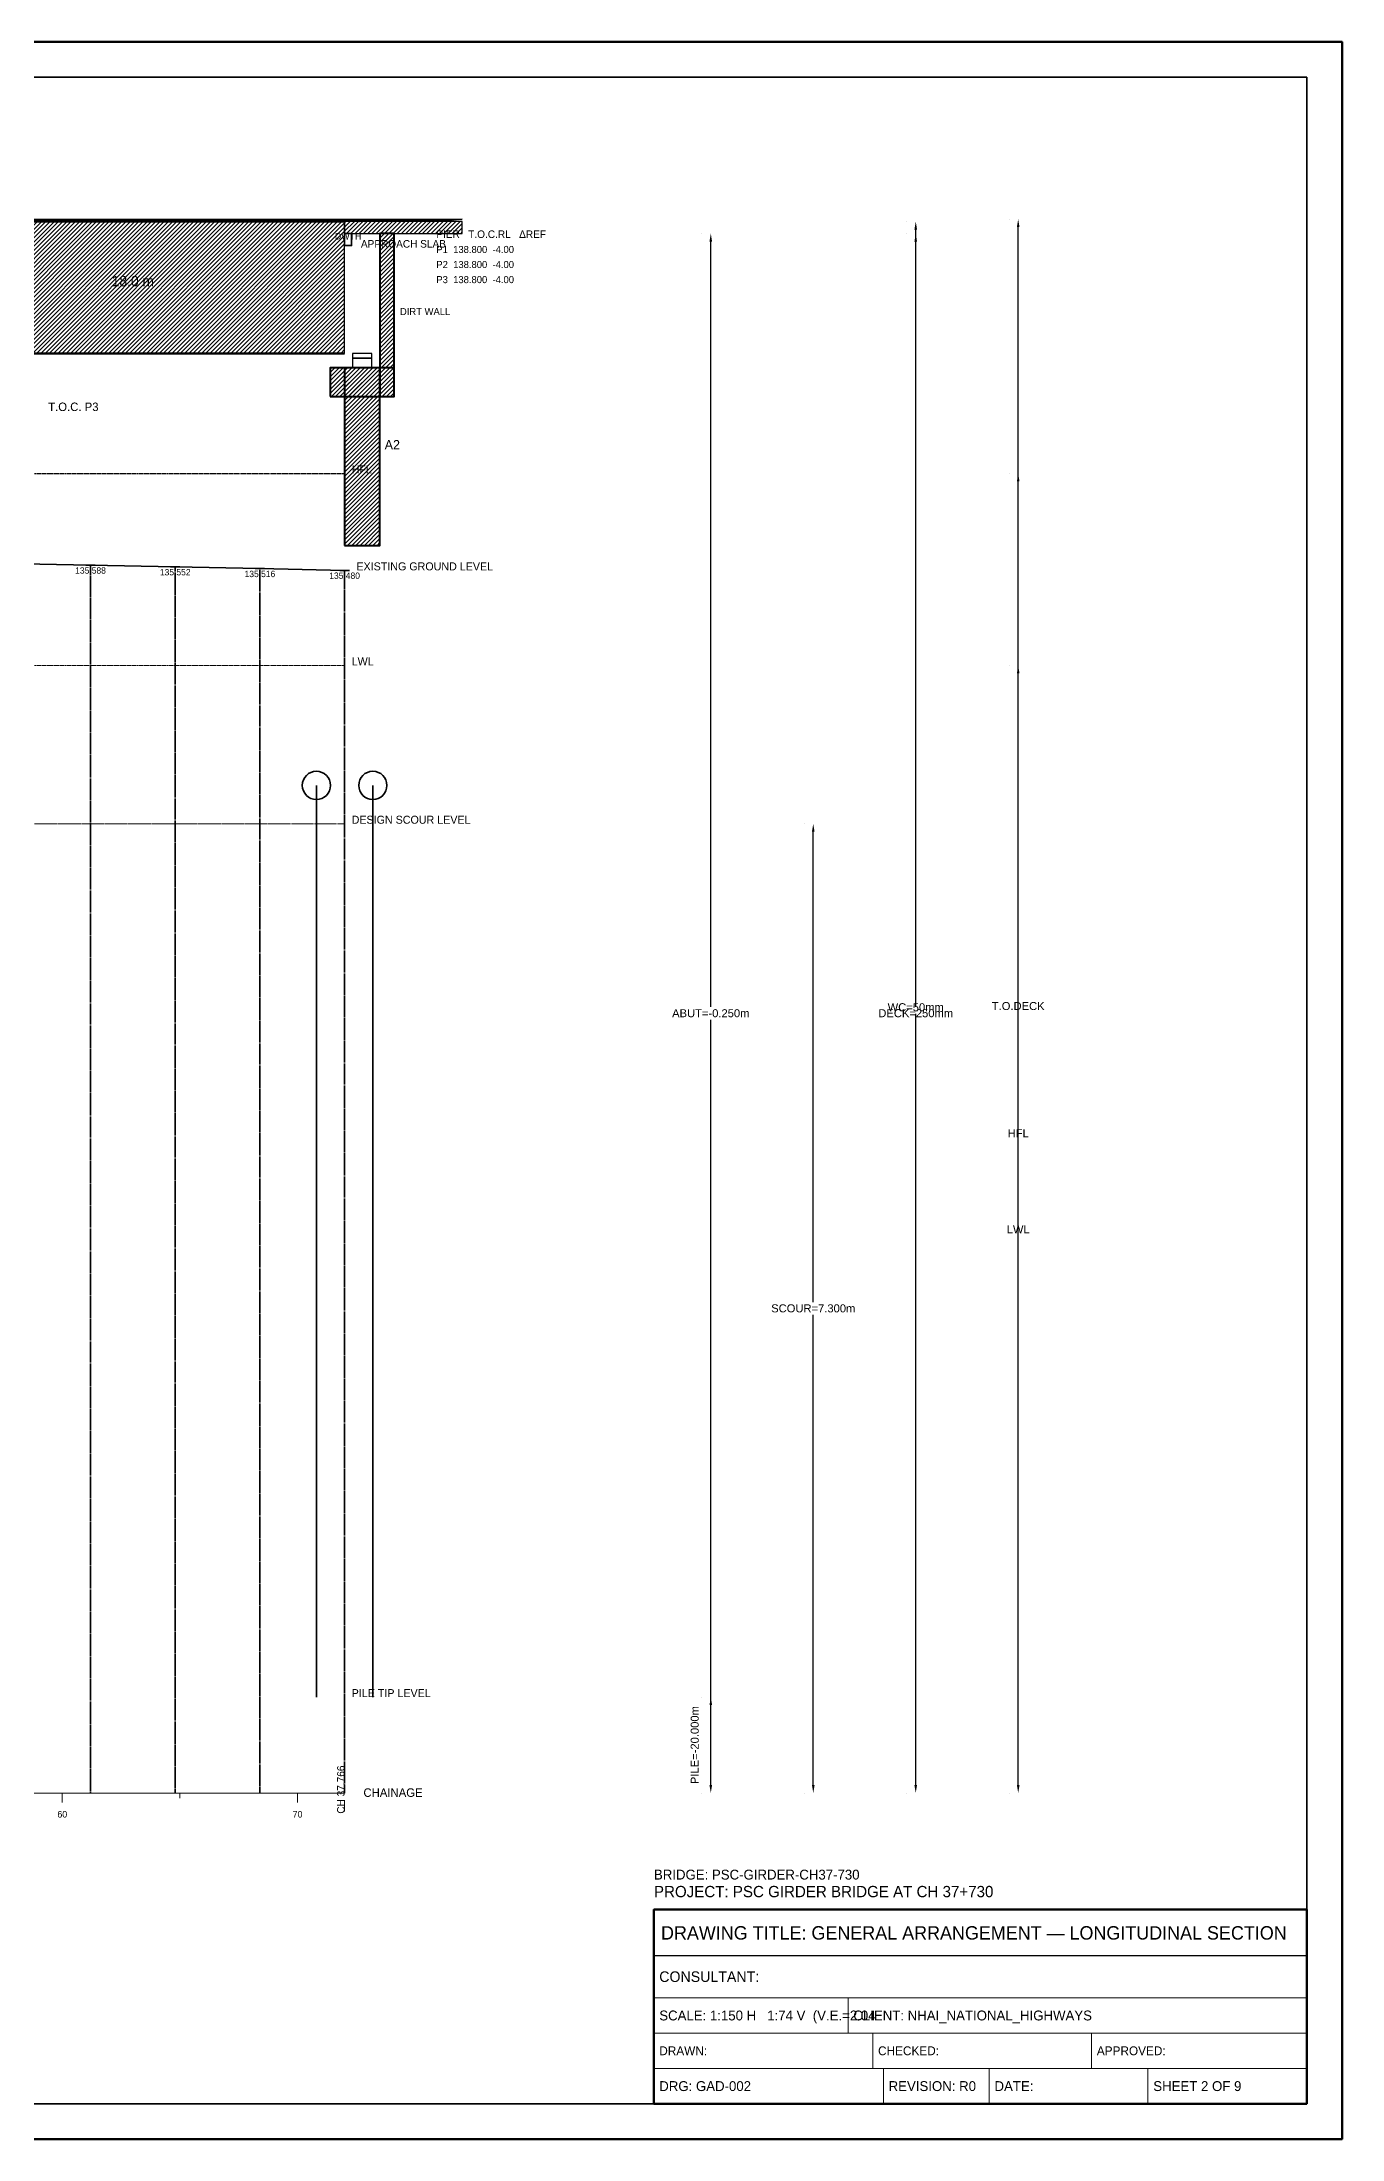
# Model space of a CAD drawing. Header units: metres. Extents: x 0 to 841, y 0 to 594.
# Drawn here: x 473 to 841, y 0 to 594 of the extents above; entities that cross this region are included whole.
import ezdxf
from ezdxf.enums import TextEntityAlignment as Align

# ---------------------------------------------------------------- set-up
doc = ezdxf.new("R2010")
doc.units = ezdxf.units.M
doc.linetypes.add('DASHED', pattern=[0.5, 0.375, -0.125])
doc.linetypes.add('DASHED2', pattern=[0.25, 0.1875, -0.0625])
for name, color, linetype, lineweight in [('ABUT-PROF', 4, 'Continuous', 50), ('BORDER-INNER', 7, 'Continuous', 35), ('BORDER-OUTER', 7, 'Continuous', 70), ('CIVIL-CHAINAGE', 7, 'Continuous', 18), ('CIVIL-GROUND', 3, 'Continuous', 35), ('CIVIL-HFL', 5, 'DASHED', 25), ('CIVIL-LWL', 4, 'DASHED', 18), ('CIVIL-ROAD', 7, 'Continuous', 25), ('CIVIL-SCOUR', 1, 'DASHED2', 18), ('DIM-CHAINAGE', 3, 'Continuous', 18), ('DIM-LINEAR', 3, 'Continuous', 18), ('FOUND-PILE', 4, 'Continuous', 35), ('STRUC-HATCHING', 8, 'Continuous', 18), ('SUB-ABUT', 3, 'Continuous', 35), ('SUB-BEARING', 5, 'Continuous', 25), ('SUB-DIRT-WALL', 3, 'Continuous', 35), ('SUPER-DECK', 2, 'Continuous', 50), ('SUPER-WEARING', 8, 'Continuous', 25), ('TEXT-GENERAL', 7, 'Continuous', 18), ('TEXT-HEADER', 7, 'Continuous', 25), ('TEXT-LEVEL', 5, 'Continuous', 18), ('TEXT-SPEC', 7, 'Continuous', 13), ('TEXT-TITLE', 7, 'Continuous', 25), ('TITLEBLK-BOX', 7, 'Continuous', 50), ('TITLEBLK-TEXT', 7, 'Continuous', 18)]:
    doc.layers.add(name, color=color, linetype=linetype, lineweight=lineweight)
doc.styles.add('BRIDGE_STD', font='Arial.ttf')
doc.dimstyles.new('pmb100', dxfattribs={"dimtxt": 2.5, "dimasz": 0.9375, "dimexe": 2.5, "dimexo": 2.5, "dimtad": 0, "dimtih": 1, "dimdec": 0, "dimtxsty": 'BRIDGE_STD', "dimcen": 2.5, "dimazin": 3, "dimtfac": 1, "dimtmove": 0, "dimatfit": 3})

msp = doc.modelspace()

# ---------------------------------------------------------------- hatches: boundary and pattern name
at = {"layer": 'STRUC-HATCHING'}
h = msp.add_hatch(dxfattribs=at)
h.set_pattern_fill('ANSI31', scale=0.2666667)
h.paths.add_polyline_path([(78.33, 505.76), (558.33, 505.76), (558.33, 543.14), (78.33, 543.14)])
h = msp.add_hatch(dxfattribs=at)
h.set_pattern_fill('ANSI31', scale=0.2666667)
h.paths.add_polyline_path([(558.33, 539.74), (591.67, 539.74), (591.67, 543.14), (558.33, 543.14)])
h = msp.add_hatch(dxfattribs=at)
h.set_pattern_fill('ANSI31', scale=0.2666667)
h.paths.add_polyline_path([(568.33, 493.53), (572.41, 493.53), (572.41, 539.74), (568.33, 539.74)])
h = msp.add_hatch(dxfattribs=at)
h.set_pattern_fill('ANSI31', scale=0.2666667)
h.paths.add_polyline_path([(554.26, 493.53), (572.41, 493.53), (572.41, 501.68), (554.26, 501.68)])
h = msp.add_hatch(dxfattribs=at)
h.set_pattern_fill('ANSI31', scale=0.2666667)
h.paths.add_polyline_path([(558.33, 451.39), (568.33, 451.39), (568.33, 501.68), (558.33, 501.68)])
at = {"layer": 'SUPER-WEARING'}
h = msp.add_hatch(dxfattribs=at)
h.set_pattern_fill('SOLID')
h.paths.add_polyline_path([(45, 543.82), (591.67, 543.82), (585, 543.14), (51.67, 543.14)])

# ---------------------------------------------------------------- linework, layer by layer
at = {"layer": 'ABUT-PROF', "lineweight": 35}
msp.add_lwpolyline([(558.33, 536.34), (560.33, 536.34), (560.33, 539.74), (558.33, 539.74), (558.33, 536.34)], dxfattribs=at)
at = {"layer": 'BORDER-INNER'}
msp.add_lwpolyline([(10, 10), (831, 10), (831, 584), (10, 584), (10, 10)], dxfattribs=at)
at = {"layer": 'BORDER-OUTER'}
msp.add_lwpolyline([(0, 0), (841, 0), (841, 594), (0, 594), (0, 0)], dxfattribs=at)
at = {"layer": 'CIVIL-CHAINAGE'}
for p, q in [((45, 98), (558.33, 98)), ((478.33, 98), (478.33, 95.33)), ((511.67, 98), (511.67, 96.53)), ((545, 98), (545, 95.33)), ((558.33, 96), (558.33, 92.8))]:
    msp.add_line(p, q, dxfattribs=at)
at = {"layer": 'CIVIL-GROUND', "color": 3}
for p, q in [((485, 445.79), (487.67, 445.79)), ((509, 445.3), (511.67, 445.3)), ((533, 444.81), (535.67, 444.81)), ((557, 444.32), (559.67, 444.32))]:
    msp.add_line(p, q, dxfattribs=at)
at = {"layer": 'CIVIL-GROUND', "color": 8, "linetype": 'DASHED2'}
for p, q in [((486.33, 445.79), (486.33, 98)), ((510.33, 445.3), (510.33, 98)), ((534.33, 444.81), (534.33, 98)), ((558.33, 444.32), (558.33, 98))]:
    msp.add_line(p, q, dxfattribs=at)
at = {"layer": 'CIVIL-GROUND', "color": 3}
msp.add_lwpolyline([(78.33, 454.11), (102.33, 453.62), (126.33, 453.13), (150.33, 452.64), (174.33, 452.15), (198.33, 451.66), (222.33, 451.17), (246.33, 450.68), (270.33, 450.19), (294.33, 449.71), (318.33, 449.22), (342.33, 448.73), (366.33, 448.24), (390.33, 447.75), (414.33, 447.26), (438.33, 446.77), (462.33, 446.28), (486.33, 445.79), (510.33, 445.3), (534.33, 444.81), (558.33, 444.32)], dxfattribs=at)
at = {"layer": 'CIVIL-HFL', "color": 5}
msp.add_line((45, 471.78), (558.33, 471.78), dxfattribs=at)
at = {"layer": 'CIVIL-LWL', "color": 4}
msp.add_line((45, 417.41), (558.33, 417.41), dxfattribs=at)
at = {"layer": 'CIVIL-ROAD', "lineweight": 25}
msp.add_lwpolyline([(558.33, 539.74), (591.67, 539.74), (591.67, 543.14), (558.33, 543.14), (558.33, 539.74)], dxfattribs=at)
at = {"layer": 'CIVIL-SCOUR', "color": 1}
msp.add_line((45, 372.56), (558.33, 372.56), dxfattribs=at)
at = {"layer": 'FOUND-PILE', "lineweight": 35}
for p, q in [((550.33, 383.43), (550.33, 125.18)), ((566.33, 383.43), (566.33, 125.18))]:
    msp.add_line(p, q, dxfattribs=at)
at = {"layer": 'FOUND-PILE'}
for centre in [(550.33, 383.43), (566.33, 383.43)]:
    msp.add_circle(centre, 4, dxfattribs=at)
at = {"layer": 'SUB-ABUT', "lineweight": 40}
for points in [[(554.26, 493.53), (572.41, 493.53), (572.41, 501.68), (554.26, 501.68), (554.26, 493.53)], [(558.33, 451.39), (568.33, 451.39), (568.33, 501.68), (558.33, 501.68), (558.33, 451.39)]]:
    msp.add_lwpolyline(points, dxfattribs=at)
at = {"layer": 'SUB-ABUT', "lineweight": 30}
msp.add_lwpolyline([(560.58, 501.68), (566.08, 501.68), (566.08, 504.4), (560.58, 504.4), (560.58, 501.68)], dxfattribs=at)
at = {"layer": 'SUB-BEARING', "lineweight": 30}
msp.add_lwpolyline([(560.58, 504.4), (566.08, 504.4), (566.08, 505.76), (560.58, 505.76), (560.58, 504.4)], dxfattribs=at)
at = {"layer": 'SUB-DIRT-WALL', "lineweight": 40}
msp.add_lwpolyline([(568.33, 493.53), (572.41, 493.53), (572.41, 539.74), (568.33, 539.74), (568.33, 493.53)], dxfattribs=at)
at = {"layer": 'SUPER-DECK'}
for p, q in [((78.33, 543.14), (558.33, 543.14)), ((78.33, 505.76), (558.33, 505.76))]:
    msp.add_line(p, q, dxfattribs=at)
at = {"layer": 'SUPER-DECK', "lineweight": 25}
msp.add_line((558.33, 505.76), (558.33, 543.14), dxfattribs=at)
at = {"layer": 'SUPER-WEARING', "lineweight": 25}
msp.add_lwpolyline([(45, 543.82), (591.67, 543.82), (585, 543.14), (51.67, 543.14), (45, 543.82)], dxfattribs=at)
at = {"layer": 'TITLEBLK-BOX', "lineweight": 50}
msp.add_lwpolyline([(646, 10), (831, 10), (831, 65), (646, 65), (646, 10)], dxfattribs=at)
at = {"layer": 'TITLEBLK-BOX', "lineweight": 30}
msp.add_lwpolyline([(646, 52), (831, 52), (831, 65), (646, 65), (646, 52)], dxfattribs=at)
at = {"layer": 'TITLEBLK-BOX', "lineweight": 18}
for points in [[(646, 40), (831, 40), (831, 52), (646, 52), (646, 40)], [(646, 30), (701, 30), (701, 40), (646, 40), (646, 30)], [(701, 30), (831, 30), (831, 40), (701, 40), (701, 30)], [(646, 20), (708, 20), (708, 30), (646, 30), (646, 20)], [(708, 20), (770, 20), (770, 30), (708, 30), (708, 20)], [(770, 20), (831, 20), (831, 30), (770, 30), (770, 20)], [(646, 10), (711, 10), (711, 20), (646, 20), (646, 10)], [(711, 10), (741, 10), (741, 20), (711, 20), (711, 10)], [(741, 10), (786, 10), (786, 20), (741, 20), (741, 10)], [(786, 10), (831, 10), (831, 20), (786, 20), (786, 10)]]:
    msp.add_lwpolyline(points, dxfattribs=at)

# ---------------------------------------------------------------- texts
at = {"layer": 'CIVIL-GROUND', "color": 3}
msp.add_text('EXISTING GROUND LEVEL', height=2.2667, dxfattribs=at).set_placement((561.67, 444.32))
at = {"layer": 'CIVIL-HFL', "color": 5}
msp.add_text('HFL', height=2.267, dxfattribs=at).set_placement((560.33, 471.78))
at = {"layer": 'CIVIL-LWL', "color": 4}
msp.add_text('LWL', height=2.267, dxfattribs=at).set_placement((560.33, 417.41))
at = {"layer": 'CIVIL-SCOUR', "color": 1}
msp.add_text('DESIGN SCOUR LEVEL', height=2.2667, dxfattribs=at).set_placement((560.33, 372.56))
at = {"layer": 'DIM-CHAINAGE'}
msp.add_text('CH 37.766', height=2.133, rotation=90, dxfattribs=at).set_placement((558.33, 92.16))
at = {"layer": 'TEXT-GENERAL'}
msp.add_text('18.0 m', height=2.933, dxfattribs=at).set_placement((498.33, 524.79), align=Align.CENTER)
for s, height, p in [('A2', 2.667, (569.67, 478.57)), ('PILE TIP LEVEL', 2.2667, (560.33, 125.18))]:
    msp.add_text(s, height=height, dxfattribs=at).set_placement(p)
at = {"layer": 'TEXT-HEADER'}
for s, height, p in [('PIER   T.O.C.RL   ΔREF', 2.1333, (584.33, 538.48)), ('T.O.C. P3', 2.4, (474.33, 489.45))]:
    msp.add_text(s, height=height, dxfattribs=at).set_placement(p)
at = {"layer": 'TEXT-LEVEL', "color": 8}
for s, p in [('135.588', (486.33, 443.39)), ('135.552', (510.33, 442.9)), ('135.516', (534.33, 442.41)), ('135.480', (558.33, 441.92))]:
    msp.add_text(s, height=1.8, dxfattribs=at).set_placement(p, align=Align.CENTER)
at = {"layer": 'TEXT-LEVEL'}
msp.add_text('CHAINAGE', height=2.4, dxfattribs=at).set_placement((563.67, 96.93))
for s, p in [('60', (478.33, 91.07)), ('70', (545, 91.07))]:
    msp.add_text(s, height=1.867, dxfattribs=at).set_placement(p, align=Align.CENTER)
at = {"layer": 'TEXT-SPEC', "color": 4}
msp.add_text('DWTH', height=1.867, dxfattribs=at).set_placement((559.33, 538.04), align=Align.CENTER)
at = {"layer": 'TEXT-SPEC'}
msp.add_text('APPROACH SLAB', height=2.1333, dxfattribs=at).set_placement((575, 535.74), align=Align.CENTER)
at = {"layer": 'TEXT-SPEC', "color": 8}
for s, p in [('P1  138.800  -4.00', (584.33, 534.22)), ('P2  138.800  -4.00', (584.33, 529.95)), ('P3  138.800  -4.00', (584.33, 525.68))]:
    msp.add_text(s, height=2, dxfattribs=at).set_placement(p)
at = {"layer": 'TEXT-SPEC'}
msp.add_text('DIRT WALL', height=2, dxfattribs=at).set_placement((574.01, 516.63))
at = {"layer": 'TEXT-TITLE'}
for s, height, p in [('PROJECT: PSC GIRDER BRIDGE AT CH 37+730', 3.2, (646, 68.5)), ('DRAWING TITLE: GENERAL ARRANGEMENT — LONGITUDINAL SECTION', 3.8, (648, 56.5))]:
    msp.add_text(s, height=height, dxfattribs=at).set_placement(p)
at = {"layer": 'TITLEBLK-TEXT'}
for s, height, p in [('BRIDGE: PSC-GIRDER-CH37-730', 2.8, (646, 73.5)), ('CONSULTANT: ', 3, (647.5, 44.5)), ('SCALE: 1:150 H   1:74 V  (V.E.=2.04', 2.8, (647.5, 33.6)), ('CLIENT: NHAI_NATIONAL_HIGHWAYS', 2.8, (702.5, 33.6)), ('DRAWN: ', 2.5, (647.5, 23.75)), ('CHECKED: ', 2.5, (709.5, 23.75)), ('APPROVED: ', 2.5, (771.5, 23.75)), ('DRG: GAD-002', 2.8, (647.5, 13.6)), ('REVISION: R0', 2.8, (712.5, 13.6)), ('DATE: ', 2.8, (742.5, 13.6)), ('SHEET 2 OF 9', 2.8, (787.5, 13.6))]:
    msp.add_text(s, height=height, dxfattribs=at).set_placement(p)

# ---------------------------------------------------------------- dimensions: what is measured, and where the dimension line sits
at = {"layer": 'DIM-LINEAR'}
for base, p1, p2, text in [((720.18, 98), (720.18, 98), (720.18, 543.14), 'WC=50mm'), ((749.22, 98), (749.22, 98), (749.22, 543.82), 'T.O.DECK'), ((662.1, 98), (662.1, 98), (662.1, 539.74), 'ABUT=-0.250m'), ((720.18, 98), (720.18, 98), (720.18, 539.74), 'DECK=250mm'), ((749.22, 98), (749.22, 98), (749.22, 471.78), 'HFL'), ((749.22, 98), (749.22, 98), (749.22, 417.41), 'LWL'), ((691.14, 98), (691.14, 98), (691.14, 372.56), 'SCOUR=7.300m'), ((662.1, 98), (662.1, 98), (662.1, 125.18), 'PILE=-20.000m')]:
    msp.add_linear_dim(base=base, p1=p1, p2=p2, angle=90, text=text, dimstyle='pmb100', override={"dimtxt": 2.266667, "dimasz": 2.266667, "dimgap": 0.906667, "dimclrt": 3}, dxfattribs=at).render()

doc.saveas('drawing.dxf')
